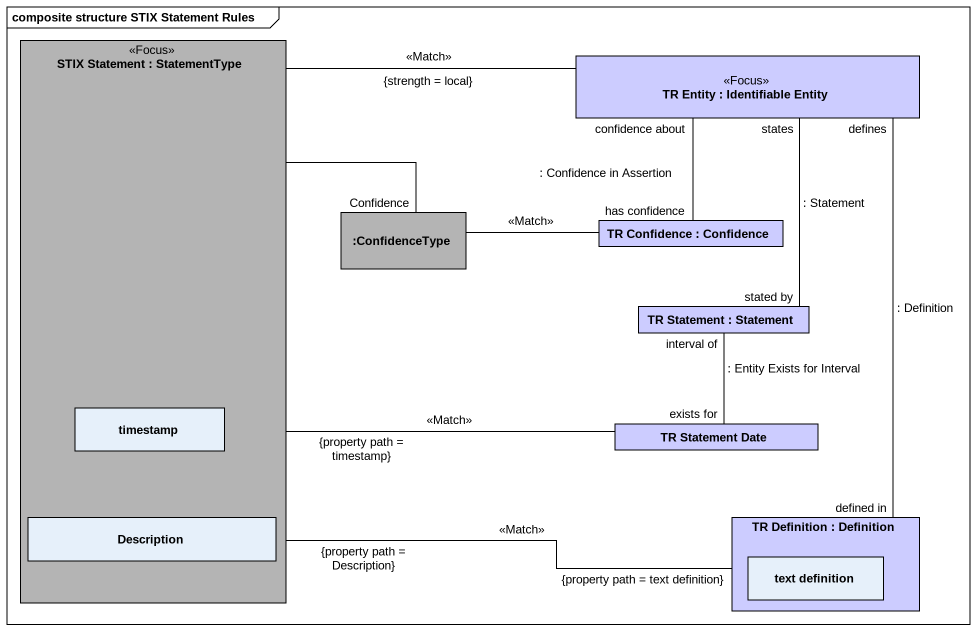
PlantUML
@startuml
mainframe composite structure STIX Statement Rules
rectangle "STIX Statement : StatementType" as STIX_Statement <<Focus>> #B4B4B4 {
  rectangle timestamp
  rectangle Description
}
rectangle "TR Entity : Identifiable Entity" as TR_Entity <<Focus>> #CCCCFF
rectangle ":ConfidenceType" as ConfidenceType #B4B4B4
rectangle "TR Confidence : Confidence" as TR_Confidence #CCCCFF
rectangle "TR Statement : Statement" as TR_Statement #CCCCFF
rectangle "TR Statement Date" as TR_Statement_Date #CCCCFF
rectangle "TR Definition : Definition" as TR_Definition #CCCCFF {
  rectangle "text definition" as text_definition
}
STIX_Statement -right- TR_Entity : <<Match>>\n{strength = local}
STIX_Statement -right- "Confidence" ConfidenceType
STIX_Statement "{property path = timestamp}" -right- TR_Statement_Date : <<Match>>
TR_Entity "confidence about" -- "has confidence" TR_Confidence : : Confidence in Assertion
TR_Entity "states" -- "stated by" TR_Statement : : Statement
TR_Entity "defines" -- "defined in" TR_Definition : : Definition
ConfidenceType -right- TR_Confidence : <<Match>>
TR_Statement_Date "exists for" -up- "interval of" TR_Statement : : Entity Exists for Interval
TR_Definition "{property path = text definition}" -left- "{property path = Description}" STIX_Statement : <<Match>>
@enduml
